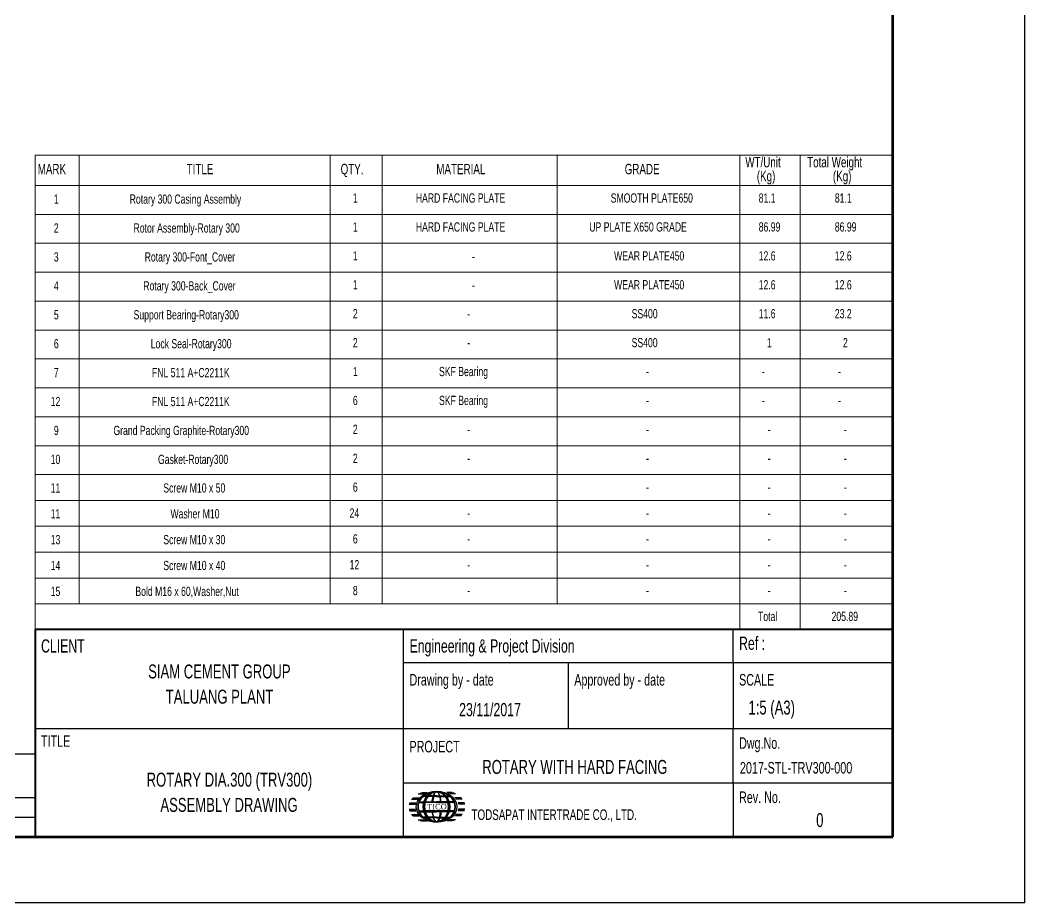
# Model space of a CAD drawing. Header units: millimetres. Extents: x -9396 to 24219, y -4763 to 12641.
# Drawn here: x 1064 to 1826, y -1075 to -406 of the extents above; entities that cross this region are included whole.
import ezdxf

# ---------------------------------------------------------------- set-up
doc = ezdxf.new("R2010")
doc.units = ezdxf.units.MM
doc.header["$LTSCALE"] = 1000
doc.header["$MEASUREMENT"] = 0
doc.linetypes.add('SLD-Solid', pattern=[0])
for name, color, linetype in [('Frame-title', 6, 'Continuous'), ('Layer1', 5, 'Continuous'), ('Layer2', 1, 'Continuous'), ('SLD-0', 8, 'SLD-Solid'), ('text', 7, 'Continuous'), ('text-title', 7, 'Continuous')]:
    doc.layers.add(name, color=color, linetype=linetype)
doc.styles.add('SLDTEXTSTYLE1', font='TXT', dxfattribs={"width": 0.695402})
doc.styles.add('SLDTEXTSTYLE2', font='TXT', dxfattribs={"width": 0.7})
doc.styles.get("Standard").update_dxf_attribs({"font": 'romans.shx'})

# ---------------------------------------------------------------- blocks, each defined once
blk = doc.blocks.new('A$C423238B9')
at = {"layer": 'Layer1'}
for p, q in [((12.8, 34.5), (19.6, 34.5)), ((13.4, 35.1), (20.1, 35.1)), ((14, 35.9), (20.8, 35.9)), ((20, 40.1), (26.3, 40.1)), ((21.7, 40.8), (27.8, 40.8)), ((23.8, 41.5), (29.5, 41.5)), ((56.4, 41.5), (50.7, 41.5)), ((58.5, 40.8), (52.4, 40.8)), ((60.2, 40.1), (53.9, 40.1)), ((66.2, 35.9), (59.4, 35.9)), ((66.9, 35.1), (60.1, 35.1)), ((67.4, 34.5), (60.6, 34.5)), ((10.2, 29), (17, 29)), ((10.2, 23.5), (17, 23.5)), ((10.3, 29.7), (17.2, 29.7)), ((10.3, 22.8), (17.2, 22.8)), ((10.6, 30.4), (17.4, 30.4)), ((10.6, 22), (17.4, 22)), ((69.6, 30.4), (62.8, 30.4)), ((69.6, 22), (62.8, 22)), ((69.9, 29.7), (63, 29.7)), ((69.9, 22.8), (63, 22.8)), ((70, 29), (63.2, 29)), ((70, 23.5), (63.2, 23.5)), ((12.8, 18), (19.6, 18)), ((13.4, 17.3), (20.1, 17.3)), ((14, 16.5), (20.8, 16.5)), ((20, 12.3), (26.3, 12.3)), ((21.7, 11.6), (27.8, 11.6)), ((23.8, 10.9), (29.5, 10.9)), ((56.4, 10.9), (50.7, 10.9)), ((58.5, 11.6), (52.4, 11.6)), ((60.2, 12.3), (53.9, 12.3)), ((66.2, 16.5), (59.4, 16.5)), ((66.9, 17.3), (60.1, 17.3)), ((67.4, 18), (60.6, 18))]:
    blk.add_line(p, q, dxfattribs=at)
at = {"layer": 'Layer2'}
for p, q in [((29.2, 37.3), (25.1, 37.3)), ((29.9, 38.1), (26, 38.1)), ((36, 37.3), (30.3, 37.3)), ((36.2, 38.1), (30.9, 38.1)), ((39.7, 37.3), (36.5, 37.3)), ((39.7, 38.1), (36.7, 38.1)), ((39.7, 38.1), (42.7, 38.1)), ((39.7, 37.3), (42.9, 37.3)), ((43.3, 38.1), (48.6, 38.1)), ((43.5, 37.3), (49.1, 37.3)), ((49.6, 38.1), (53.5, 38.1)), ((50.2, 37.3), (54.4, 37.3)), ((20.5, 30.7), (25.9, 30.7)), ((20.5, 21.7), (25.9, 21.7)), ((20.8, 31.5), (26.1, 31.5)), ((39.7, 30.7), (27.4, 30.7)), ((39.7, 21.7), (27.4, 21.7)), ((27.4, 21.7), (39.7, 21.7)), ((27.6, 31.5), (34.9, 31.5)), ((35.7, 31.5), (39.7, 31.5)), ((43.8, 31.5), (39.7, 31.5)), ((39.7, 30.7), (52.1, 30.7)), ((39.7, 21.7), (52.1, 21.7)), ((52.1, 21.7), (39.7, 21.7)), ((51.9, 31.5), (44.6, 31.5)), ((58.7, 31.5), (53.3, 31.5)), ((59, 30.7), (53.5, 30.7)), ((59, 21.7), (53.5, 21.7)), ((20.8, 20.9), (26.1, 20.9)), ((29.2, 15.1), (25.1, 15.1)), ((29.9, 14.3), (26, 14.3)), ((27.6, 20.9), (34.9, 20.9)), ((36, 15.1), (30.3, 15.1)), ((36.2, 14.3), (30.9, 14.3)), ((35.7, 20.9), (39.7, 20.9)), ((39.7, 15.1), (36.5, 15.1)), ((39.7, 14.3), (36.7, 14.3)), ((43.8, 20.9), (39.7, 20.9)), ((39.7, 15.1), (42.9, 15.1)), ((39.7, 14.3), (42.7, 14.3)), ((43.3, 14.3), (48.6, 14.3)), ((43.5, 15.1), (49.1, 15.1)), ((51.9, 20.9), (44.6, 20.9)), ((49.6, 14.3), (53.5, 14.3)), ((50.2, 15.1), (54.4, 15.1)), ((58.7, 20.9), (53.3, 20.9))]:
    blk.add_line(p, q, dxfattribs=at)
for major_axis, ratio, start_param, end_param in [((-20, 0), 0.81474, 9.753125299455156, 16.03631060663474), ((-20, 0), 0.81474, 10.239118, 16.522303), ((0, 16.3), 0.879437, 11.323922, 17.607107), ((0, 16.3), 0.879437, 10.7148782070303, 16.99806351420989), ((0, 16.3), 0.879437, 11.8099142296908, 18.09309953687039), ((0, 16.3), 0.879437, 7.103736, 7.525634), ((-0.1, 16.3), 0.262552, 0.817837, 1.240529), ((-0.1, 16.3), 0.262552, 0.065545, 0.753571), ((0, -16.3), 0.314277, 2.385136, 3.069213), ((0, -16.3), 0.314277, 1.899144, 2.321042), ((0, 16.3), 0.879437, 7.573286, 8.134678), ((-20, 0), 0.81474, 9.144082, 9.705474), ((20, 0), 0.81474, 10.239118, 10.995574), ((0, 16.3), 0.879437, 8.182329, 8.604227), ((0, 16.3), 0.879437, 2.385136, 3.141593), ((0, 16.3), 0.314277, 1.899144, 2.321042), ((0, 16.3), 0.314277, 2.385136, 3.069213), ((0.1, -16.3), 0.262552, 0.065545, 0.753571), ((0.1, -16.3), 0.262552, 0.817837, 1.240529), ((0, 16.3), 0.879437, 10.245329, 10.667227), ((-20, 0), 0.81474, 8.674533, 9.096431)]:
    blk.add_ellipse((39.7, 26.2), major_axis=major_axis, ratio=ratio, start_param=start_param, end_param=end_param, dxfattribs=at)
at = {"layer": 'Layer2', "extrusion": (0, 0, -1)}
for major_axis, ratio, start_param, end_param in [((0, 16.3), 0.787941, 7.573286, 13.856471), ((0, 16.3), 0.787941, 7.573286, 13.856471), ((0, 16.3), 0.787941, 5.526729, 11.809914), ((0, 16.3), 0.787941, 7.103736389987955, 13.38692169716754), ((0, 16.3), 0.787941, 7.103736389987955, 13.38692169716754), ((20, 0), 0.81474, 9.753125, 10.175023), ((20, 0), 0.81474, 10.239118, 10.995574), ((0, 16.3), 0.787941, 11.323922, 11.74582), ((0, -16.3), 0.314277, 1.899144, 2.321042), ((0, -16.3), 0.314277, 2.385136, 3.069213), ((0.1, 16.3), 0.262552, 0.065545, 0.753571), ((0.1, 16.3), 0.262552, 0.817837, 1.240529), ((20, 0), 0.81474, 9.144082, 9.705474), ((0, 16.3), 0.787941, 10.714878, 11.27627), ((0, 16.3), 0.787941, 10.714878, 11.27627), ((20, 0), 0.81474, 8.674533, 9.096431), ((0, 16.3), 0.787941, 10.245329, 10.667227), ((0, 16.3), 0.787941, 10.245329, 10.667227), ((0, 16.3), 0.787941, 8.668322, 10.181234), ((0, 16.3), 0.787941, 8.668322, 10.181234), ((-0.1, -16.3), 0.262552, 0.817837, 1.240529), ((-0.1, -16.3), 0.262552, 0.065545, 0.753571), ((-20, 0), 0.81474, 10.239118, 10.995574), ((0, 16.3), 0.314277, 2.385136, 3.069213), ((0, 16.3), 0.314277, 1.899144, 2.321042), ((0, 16.3), 0.787941, 8.182329, 8.604227), ((0, 16.3), 0.787941, 8.182329, 8.604227)]:
    blk.add_ellipse((39.7, 26.2), major_axis=major_axis, ratio=ratio, start_param=start_param, end_param=end_param, dxfattribs=at)
blk.add_ellipse((39.7, 26.2), major_axis=(-22.2, 0), ratio=0.733333, dxfattribs=at)
at = {"layer": 'text', "color": 5, "insert": (40.1, 26.3), "char_height": 5.933, "attachment_point": 5}
blk.add_mtext('{\\fTimes New Roman|b0|i0|c0|p18;TICO}', dxfattribs=at)
blk = doc.blocks.new('SW_NOTE_1')
at = {"color": 0, "linetype": 'Continuous', "lineweight": 0, "char_height": 2.1167, "attachment_point": 2, "style": 'SLDTEXTSTYLE2'}
for s, insert in [('ROTARY DIA.300 (TRV300)', (13.59, 2.73)), ('ASSEMBLY DRAWING', (13.53, -1.09))]:
    blk.add_mtext(s, dxfattribs=dict(at, insert=insert))

msp = doc.modelspace()

# ---------------------------------------------------------------- linework, layer by layer
at = {"color": 0, "linetype": 'SLD-Solid', "lineweight": 0}
for p, q in [((1075.61, -508.72), (1075.61, -868.19)), ((1724.98, -508.72), (1075.61, -508.72)), ((1109.03, -508.72), (1109.03, -531.57)), ((1299.2, -508.72), (1299.2, -531.57)), ((1338.59, -508.72), (1338.59, -531.57)), ((1471.15, -508.72), (1471.15, -531.57)), ((1609.66, -508.72), (1609.66, -531.57)), ((1655.39, -508.72), (1655.39, -531.57)), ((1724.98, -868.19), (1724.98, -508.72)), ((1075.61, -531.57), (1724.98, -531.57)), ((1109.03, -531.57), (1109.03, -848.6)), ((1299.2, -531.57), (1299.2, -848.6)), ((1338.59, -531.57), (1338.59, -848.6)), ((1471.15, -531.57), (1471.15, -848.6)), ((1609.66, -531.57), (1609.66, -868.19)), ((1655.39, -531.57), (1655.39, -868.19)), ((1075.61, -553.48), (1724.98, -553.48)), ((1075.61, -575.39), (1724.98, -575.39)), ((1075.61, -597.3), (1724.98, -597.3)), ((1075.61, -619.21), (1724.98, -619.21)), ((1075.61, -641.12), (1724.98, -641.12)), ((1075.61, -663.03), (1724.98, -663.03)), ((1075.61, -684.94), (1724.98, -684.94)), ((1075.61, -706.85), (1724.98, -706.85)), ((1075.61, -728.76), (1724.98, -728.76)), ((1075.61, -750.67), (1724.98, -750.67)), ((1075.61, -770.26), (1724.98, -770.26)), ((1075.61, -789.84), (1724.98, -789.84)), ((1075.61, -809.43), (1724.98, -809.43)), ((1075.61, -829.01), (1724.98, -829.01)), ((1075.61, -848.6), (1724.98, -848.6)), ((1075.61, -868.19), (1724.98, -868.19))]:
    msp.add_line(p, q, dxfattribs=at)
at = {"layer": 'Frame-title', "color": 179}
for q in [(1825.54, 409.56), (-274.06, -1075.15)]:
    msp.add_line((1825.54, -1075.15), q, dxfattribs=at)
at = {"layer": 'Frame-title', "lineweight": 60}
for p, q in [((1725.56, -1025.16), (1725.56, 359.57)), ((-174.08, -1025.16), (1725.56, -1025.16))]:
    msp.add_line(p, q, dxfattribs=at)
at = {"layer": 'Frame-title', "color": 6, "lineweight": 40}
for p, q in [((1725.56, -868.05), (1075.68, -868.05)), ((1075.68, -868.05), (1075.68, -1025.16))]:
    msp.add_line(p, q, dxfattribs=at)
at = {"layer": 'Frame-title', "color": 5}
for p, q in [((1354.81, -943.04), (1354.81, -868.05)), ((1604.49, -893.04), (1604.49, -868.05)), ((1354.81, -893.04), (1725.56, -893.04)), ((1479.65, -943.04), (1479.65, -893.04)), ((1604.49, -893.04), (1604.49, -943.04)), ((1075.68, -943.04), (1725.56, -943.04)), ((1354.81, -1025.16), (1354.81, -943.04)), ((1354.81, -943.04), (1725.56, -943.04)), ((1604.49, -984.1), (1604.49, -943.04)), ((1354.81, -984.1), (1725.56, -984.1)), ((1604.49, -984.1), (1604.49, -1025.16))]:
    msp.add_line(p, q, dxfattribs=at)
at = {"layer": 'Frame-title', "color": 4}
for p, q in [((1075.68, -962.44), (455.8, -962.44)), ((1075.68, -1025.16), (1075.68, -962.44)), ((455.8, -995.17), (1075.68, -995.17)), ((455.8, -1010.16), (1075.68, -1010.16)), ((455.8, -1025.16), (1075.68, -1025.16)), ((455.8, -1025.16), (1075.68, -1025.16))]:
    msp.add_line(p, q, dxfattribs=at)

# ---------------------------------------------------------------- block references
at = {"color": 7, "linetype": 'Continuous', "lineweight": 0, "xscale": 4.999042477412902, "yscale": 4.999042477412902, "zscale": 4.999042477412902}
msp.add_blockref('SW_NOTE_1', (1154.97, -990.14), dxfattribs=at)
at = {"color": 7, "linetype": 'Continuous', "xscale": 0.7035501369795794, "yscale": 0.7035501369795794, "zscale": 0.7035501369795794}
msp.add_blockref('A$C423238B9', (1351.91, -1020.76), dxfattribs=at)

# ---------------------------------------------------------------- texts
at = {"color": 0, "linetype": 'Continuous', "lineweight": 0, "style": 'SLDTEXTSTYLE2'}
for s, insert, char_height, attachment_point in [('WT/Unit', (1613.71, -509.91), 7.936, 1), ('Total Weight', (1660.58, -509.91), 7.936, 1), ('MARK', (1077.67, -515.2), 7.936, 1), ('TITLE', (1190.51, -515.2), 7.936, 1), ('QTY.', (1307.15, -515.2), 7.936, 1), ('MATERIAL', (1379.63, -515.2), 7.936, 1), ('GRADE', (1522.36, -515.2), 7.936, 1), ('(Kg)', (1622.44, -520.49), 7.936, 1), ('(Kg)', (1680.1, -520.49), 7.936, 1), ('1', (1089.9, -538.41), 7, 1), ('Rotary 300 Casing Assembly', (1147.35, -538.41), 7, 1), ('1', (1316.43, -537.58), 7, 1), ('HARD FACING PLATE', (1364.13, -537.58), 7, 1), ('SMOOTH PLATE650', (1511.76, -537.58), 7, 1), ('81.1', (1623.88, -537.58), 7, 1), ('81.1', (1681.54, -537.58), 7, 1), ('2', (1089.9, -560.32), 7, 1), ('Rotor Assembly-Rotary 300', (1150.27, -560.32), 7, 1), ('1', (1316.43, -559.49), 7, 1), ('HARD FACING PLATE', (1364.13, -559.49), 7, 1), ('UP PLATE X650 GRADE', (1495.52, -559.49), 7, 1), ('86.99', (1623.88, -559.49), 7, 1), ('86.99', (1681.54, -559.49), 7, 1), ('3', (1089.9, -582.23), 7, 1), ('Rotary 300-Font_Cover', (1158.68, -582.23), 7, 1), ('1', (1316.43, -581.41), 7, 1), ('-', (1406.72, -581.77), 7, 1), ('WEAR PLATE450', (1514.31, -581.41), 7, 1), ('12.6', (1623.88, -581.41), 7, 1), ('12.6', (1681.54, -581.41), 7, 1), ('4', (1089.9, -604.14), 7, 1), ('Rotary 300-Back_Cover', (1157.65, -604.14), 7, 1), ('1', (1316.43, -603.32), 7, 1), ('-', (1406.72, -603.68), 7, 1), ('WEAR PLATE450', (1514.31, -603.32), 7, 1), ('12.6', (1623.88, -603.32), 7, 1), ('12.6', (1681.54, -603.32), 7, 1), ('5', (1089.9, -626.05), 7, 1), ('Support Bearing-Rotary300', (1150.29, -626.05), 7, 1), ('2', (1316.43, -625.23), 7, 1), ('-', (1403.03, -625.23), 7, 1), ('SS400', (1527.62, -625.23), 7, 1), ('11.6', (1623.88, -625.23), 7, 1), ('23.2', (1681.54, -625.23), 7, 1), ('2', (1316.43, -647.14), 7, 1), ('SS400', (1527.62, -647.14), 7, 1), ('2', (1687.71, -647.14), 7, 1), ('6', (1089.9, -647.96), 7, 1), ('Lock Seal-Rotary300', (1163.3, -647.96), 7, 1), ('-', (1403.03, -647.14), 7, 1), ('1', (1630.06, -647.14), 7, 1), ('7', (1089.9, -669.87), 7, 1), ('FNL 511 A+C2211K', (1164.23, -669.87), 7, 1), ('1', (1316.43, -669.05), 7, 1), ('SKF Bearing', (1381.69, -669.05), 7, 1), ('-', (1538.57, -669.05), 7, 1), ('-', (1626.35, -669.05), 7, 1), ('-', (1684.01, -669.05), 7, 1), ('12', (1087.48, -691.78), 7, 1), ('FNL 511 A+C2211K', (1164.23, -691.78), 7, 1), ('6', (1316.43, -690.96), 7, 1), ('SKF Bearing', (1381.69, -690.96), 7, 1), ('-', (1538.57, -690.96), 7, 1), ('-', (1626.35, -690.96), 7, 1), ('-', (1684.01, -690.96), 7, 1), ('9', (1089.9, -713.69), 7, 1), ('Grand Packing Graphite-Rotary300', (1135.03, -713.69), 7, 1), ('2', (1316.43, -712.87), 7, 1), ('-', (1403.03, -712.87), 7, 1), ('-', (1538.57, -712.87), 7, 1), ('-', (1630.69, -712.87), 7, 1), ('-', (1688.35, -712.87), 7, 1), ('10', (1087.48, -735.6), 7, 1), ('Gasket-Rotary300', (1168.79, -735.6), 7, 1), ('2', (1316.43, -734.78), 7, 1), ('-', (1403.03, -734.78), 7, 1), ('-', (1538.57, -734.78), 7, 1), ('-', (1630.69, -734.78), 7, 1), ('-', (1688.35, -734.78), 7, 1), ('11', (1087.48, -757.25), 7, 1), ('Screw M10 x 50', (1172.8, -757.25), 7, 1), ('6', (1316.43, -756.66), 7, 1), ('-', (1538.57, -756.66), 7, 1), ('-', (1630.69, -756.66), 7, 1), ('-', (1688.35, -756.66), 7, 1), ('24', (1313.96, -776.24), 7, 1), ('11', (1087.48, -776.84), 7, 1), ('Washer M10', (1178.25, -776.84), 7, 1), ('-', (1403.03, -776.24), 7, 1), ('-', (1538.57, -776.24), 7, 1), ('-', (1630.69, -776.24), 7, 1), ('-', (1688.35, -776.24), 7, 1), ('13', (1087.48, -796.42), 7, 1), ('Screw M10 x 30', (1172.8, -796.42), 7, 1), ('6', (1316.43, -795.83), 7, 1), ('-', (1403.03, -795.83), 7, 1), ('-', (1538.57, -795.83), 7, 1), ('-', (1630.69, -795.83), 7, 1), ('-', (1688.35, -795.83), 7, 1), ('14', (1087.48, -816.01), 7, 1), ('Screw M10 x 40', (1172.8, -816.01), 7, 1), ('12', (1313.96, -815.41), 7, 1), ('-', (1403.03, -815.41), 7, 1), ('-', (1538.57, -815.41), 7, 1), ('-', (1630.69, -815.41), 7, 1), ('-', (1688.35, -815.41), 7, 1), ('15', (1087.48, -835.6), 7, 1), ('Bold M16 x 60,Washer,Nut', (1151.66, -835.6), 7, 1), ('8', (1316.43, -835), 7, 1), ('-', (1403.03, -835), 7, 1), ('-', (1538.57, -835), 7, 1), ('-', (1630.69, -835), 7, 1), ('-', (1688.35, -835), 7, 1), ('Total', (1623.37, -854.58), 7, 1), ('205.89', (1679.07, -854.58), 7, 1), ('SIAM CEMENT GROUP', (1215.28, -894.52), 10.5813, 2), ('TALUANG PLANT', (1215.4, -913.63), 10.5813, 2)]:
    msp.add_mtext(s, dxfattribs=dict(at, insert=insert, char_height=char_height, attachment_point=attachment_point))
at = {"color": 7, "linetype": 'Continuous', "lineweight": 0, "style": 'SLDTEXTSTYLE2'}
for s, insert, char_height, attachment_point in [('23/11/2017', (1420.33, -923.7), 10, 2), ('1:5 (A3)', (1616.12, -921.86), 10.581, 1), ('ROTARY WITH HARD FACING', (1414.44, -966.84), 10.5813, 1), ('2017-STL-TRV300-000', (1609.64, -968.39), 8.7483, 1), ('0', (1667.41, -1007.1), 10.58, 1)]:
    msp.add_mtext(s, dxfattribs=dict(at, insert=insert, char_height=char_height, attachment_point=attachment_point))
at = {"layer": 'SLD-0', "attachment_point": 1, "style": 'SLDTEXTSTYLE1'}
for s, insert, char_height in [('CLIENT', (1080.19, -875.48), 9.998), ('Engineering & Project Division', (1359.34, -875.48), 9.9981), ('Ref :', (1609, -873.43), 9.998), ('Drawing by - date', (1359.32, -901.72), 8.7483), ('Approved by - date', (1484.16, -901.72), 8.7483), ('SCALE', (1609, -901.72), 8.748), ('TITLE', (1080.19, -948.14), 8.748), ('Dwg.No.', (1609, -949.66), 8.748), ('PROJECT', (1359.32, -952.37), 8.748), ('Rev. No.', (1609, -990.72), 8.748)]:
    msp.add_mtext(s, dxfattribs=dict(at, insert=insert, char_height=char_height))
at = {"layer": 'text-title', "insert": (1406.32, -1004.32), "char_height": 7.9985, "attachment_point": 1, "style": 'SLDTEXTSTYLE1'}
msp.add_mtext('TODSAPAT INTERTRADE CO., LTD.', dxfattribs=at)

doc.saveas('drawing.dxf')
